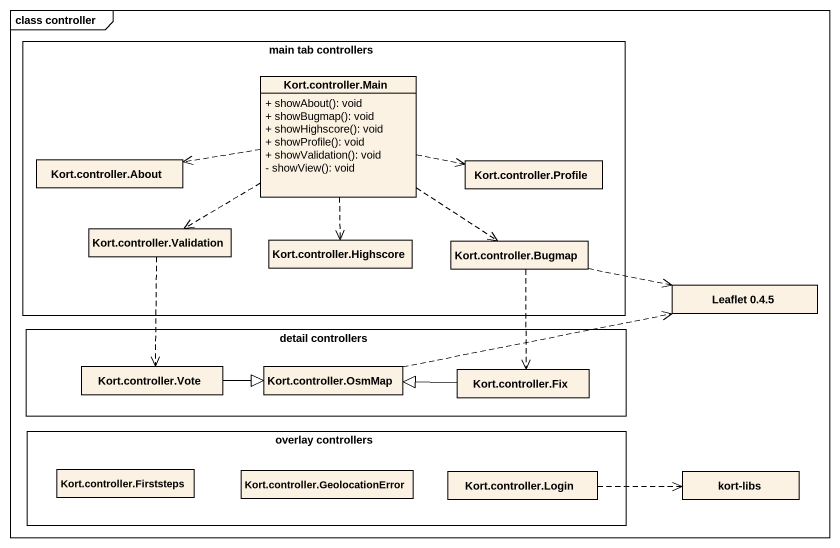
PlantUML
@startuml
mainframe class controller
hide circle
hide empty members
skinparam classAttributeIconSize 0
rectangle "main tab controllers" as main_tab_controllers {
  class "Kort.controller.Main" as Kort_controller_Main {
    + showAbout(): void
    + showBugmap(): void
    + showHighscore(): void
    + showProfile(): void
    + showValidation(): void
    - showView(): void
  }
  class "Kort.controller.About" as Kort_controller_About
  class "Kort.controller.Profile" as Kort_controller_Profile
  class "Kort.controller.Validation" as Kort_controller_Validation
  class "Kort.controller.Highscore" as Kort_controller_Highscore
  class "Kort.controller.Bugmap" as Kort_controller_Bugmap
}
class "Leaflet 0.4.5" as Leaflet_0_4_5
rectangle "detail controllers" as detail_controllers {
  class "Kort.controller.Vote" as Kort_controller_Vote
  class "Kort.controller.OsmMap" as Kort_controller_OsmMap
  class "Kort.controller.Fix" as Kort_controller_Fix
}
rectangle "overlay controllers" as overlay_controllers {
  class "Kort.controller.Firststeps" as Kort_controller_Firststeps
  class "Kort.controller.GeolocationError" as Kort_controller
  class "Kort.controller.Login" as Kort_controller_Login
}
class "kort-libs" as kort_libs
Kort_controller_Main .left.> Kort_controller_About
Kort_controller_Main .right.> Kort_controller_Profile
Kort_controller_Main .left.> Kort_controller_Validation
Kort_controller_Main ..> Kort_controller_Highscore
Kort_controller_Main ..> Kort_controller_Bugmap
Kort_controller_Validation ..> Kort_controller_Vote
Kort_controller_Bugmap .right.> Leaflet_0_4_5
Kort_controller_Bugmap ..> Kort_controller_Fix
Kort_controller_Vote -right-|> Kort_controller_OsmMap
Kort_controller_OsmMap .right.> Leaflet_0_4_5
Kort_controller_Fix -left-|> Kort_controller_OsmMap
Kort_controller_Login .right.> kort_libs
@enduml
